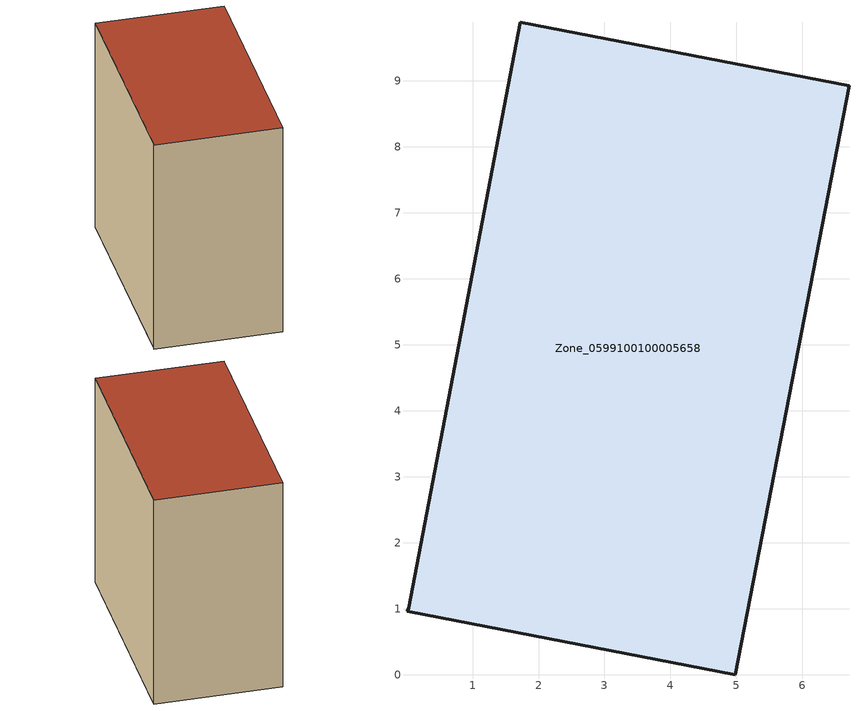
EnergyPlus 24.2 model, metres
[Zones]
Zone_0599100100005658
 floor ground (C_G): 0.03,1.01 1.72,9.89 6.71,8.93 4.98,0 0.01,0.96 z0
 wall outside (C_F): 4.98,0 6.71,8.93 1.72,9.89 0.03,1.01 0.01,0.96 4.98,0 z0:9.12
 roof outside (C_R): 1.72,9.89 0.03,1.01 0.01,0.96 4.98,0 6.71,8.93 z9.12
[BUILDING]
Pand.0599100100005658: North Axis=0; Terrain=City; Loads Convergence Tolerance Value=0.04; Temperature Convergence Tolerance Value=0.4; Solar Distribution=FullExterior; Maximum Number of Warmup Days=25; Minimum Number of Warmup Days=1
[Site:Location]
Rotterdam.The.Hague.AP_ZH_NLD Design_Conditions: Latitude=51.96; Longitude=4.45; Time Zone=1; Elevation=-4.5
[SITE:GROUNDTEMPERATURE:BUILDINGSURFACE]
18, 18, 18, 18, 18, 18, 18, 18, 18, 18, 18, 18
[MATERIAL] Thermal Absorptance=0.9; Solar Absorptance=0.7; Visible Absorptance=0.7
Name | Roughness | Thickness | Conductivity | Density | Specific Heat
G.TI.2006-2014 | MediumSmooth | 0.15 | 0.06 | 540 | 1210
F.TI.2006-2014 | Rough | 0.3 | 0.12 | 1920 | 840
R.TI.2006-2014 | MediumRough | 0.2 | 0.08 | 1500 | 1000
[CONSTRUCTION]
C_G: G.TI.2006-2014
C_F: F.TI.2006-2014
C_R: R.TI.2006-2014
[ZONE]
Zone_0599100100005658: Type=1; Multiplier=1; Ceiling Height=Autocalculate; Volume=Autocalculate; Floor Area=autocalculate; Part of Total Floor Area=Yes
[ZONEINFILTRATION:DESIGNFLOWRATE]
Infil_Zone_0599100100005658: Zone or ZoneList or Space or SpaceList=Zone_0599100100005658; Schedule=AlwaysOn; Design Flow Rate Calculation Method=Flow/Area; Flow Rate per Floor Area=0.0015; Constant Term Coefficient=1; Temperature Term Coefficient=0; Velocity Term Coefficient=0; Velocity Squared Term Coefficient=0
[HVACTEMPLATE:ZONE:IDEALLOADSAIRSYSTEM]
Zone_0599100100005658: Maximum Heating Supply Air Temperature=50; Minimum Cooling Supply Air Temperature=13; Maximum Heating Supply Air Humidity Ratio=0.0156; Minimum Cooling Supply Air Humidity Ratio=0.0077; Heating Limit=NoLimit; Cooling Limit=NoLimit; Dehumidification Control Type=ConstantSensibleHeatRatio; Cooling Sensible Heat Ratio=0.7; Dehumidification Setpoint=60; Humidification Control Type=None; Humidification Setpoint=30; Outdoor Air Method=None; Outdoor Air Flow Rate per Person=0.00944; Outdoor Air Flow Rate per Zone Floor Area=0; Outdoor Air Flow Rate per Zone=0; Demand Controlled Ventilation Type=None; Outdoor Air Economizer Type=NoEconomizer; Heat Recovery Type=None; Sensible Heat Recovery Effectiveness=0.7; Latent Heat Recovery Effectiveness=0.65
[ZONECONTROL:THERMOSTAT]
ThermostatControl_Zone_0599100100005658: Zone or ZoneList=Zone_0599100100005658; Control Type Schedule=DualSetpointControlType; Control 1=Thermostat_Zone_0599100100005658; Temperature Difference Between Cutout And Setpoint=0
[THERMOSTATSETPOINT:DUALSETPOINT]
Thermostat_Zone_0599100100005658: Heating Setpoint Temperature Schedule=HeatingSetpoint_Zone_0599100100005658; Cooling Setpoint Temperature Schedule=CoolingSetpoint_Zone_0599100100005658
[SCHEDULE:COMPACT]
HeatingSetpoint_Zone_0599100100005658: Through: 12/31, For: AllDays, Until: 24:00, 21
CoolingSetpoint_Zone_0599100100005658: Through: 12/31, For: AllDays, Until: 24:00, 24
DualSetpointControlType: Through: 12/31, For: AllDays, Until: 24:00, 4
AlwaysOn: Through: 12/31, For: AllDays, Until: 24:00, 1
